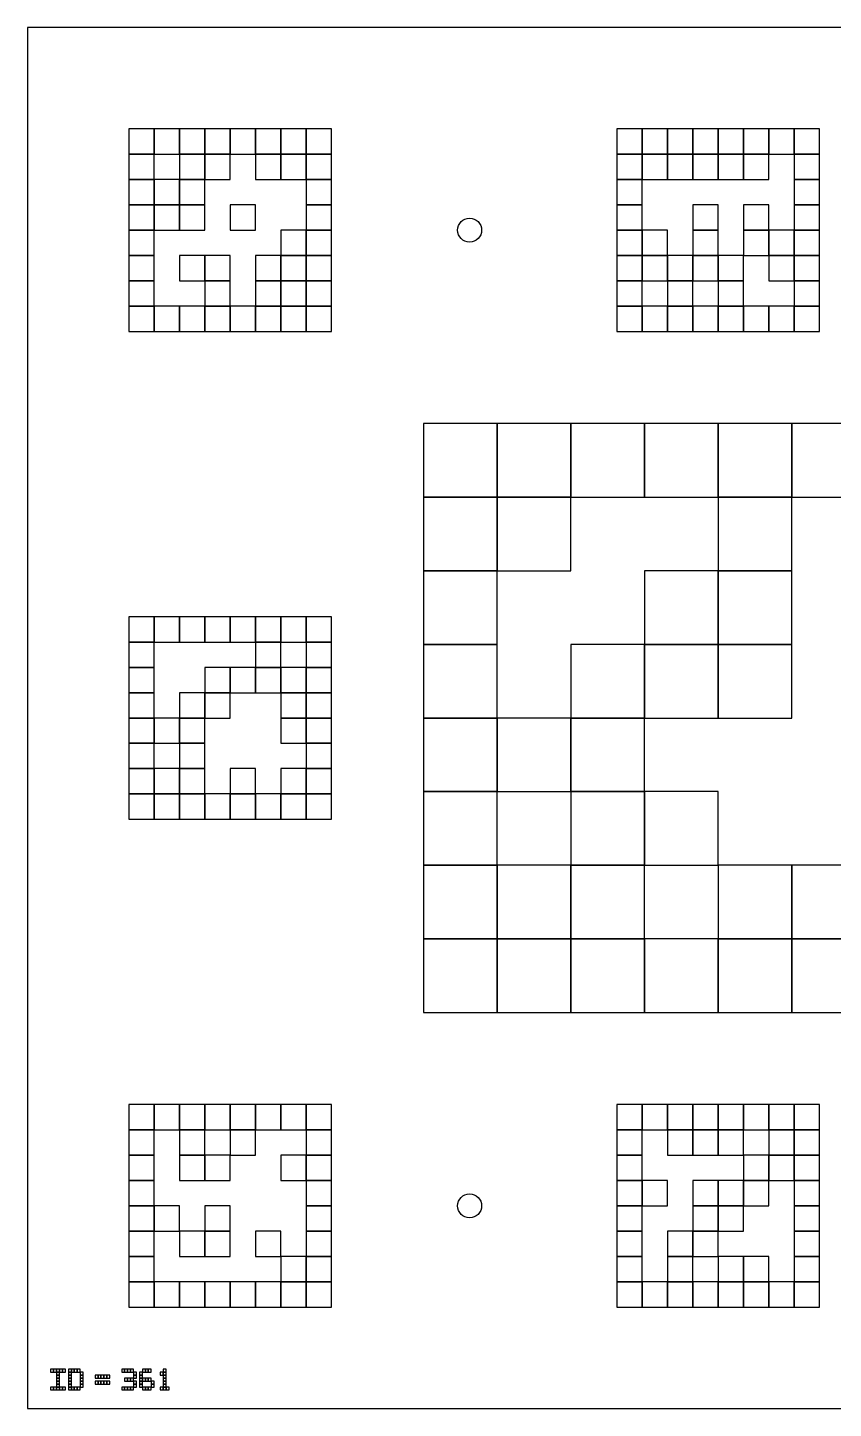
# Model space of a CAD drawing. Extents: x 0 to 1260, y 0 to 1580.
# Drawn here: x 320 to 495, y 640 to 940 of the extents above; entities that cross this region are included whole.
import ezdxf

# ---------------------------------------------------------------- set-up
doc = ezdxf.new("R2010")
doc.units = 0
for name, color, linetype in [('BLACK_POCKET', 7, 'CONTINUOUS'), ('BOARD_TEXT', 7, 'CONTINUOUS'), ('CUT', 7, 'CONTINUOUS'), ('MOUNT_HOLE', 6, 'CONTINUOUS')]:
    doc.layers.add(name, color=color, linetype=linetype)

msp = doc.modelspace()

# ---------------------------------------------------------------- linework, layer by layer
at = {"layer": 'BLACK_POCKET'}
for p, q in [((347.5, 918), (342, 918)), ((342, 918), (342, 912.5)), ((347.5, 912.5), (347.5, 918)), ((353, 918), (347.5, 918)), ((347.5, 918), (347.5, 912.5)), ((353, 912.5), (353, 918)), ((358.5, 918), (353, 918)), ((353, 918), (353, 912.5)), ((358.5, 912.5), (358.5, 918)), ((364, 918), (358.5, 918)), ((358.5, 918), (358.5, 912.5)), ((364, 912.5), (364, 918)), ((369.5, 918), (364, 918)), ((364, 918), (364, 912.5)), ((369.5, 912.5), (369.5, 918)), ((375, 918), (369.5, 918)), ((369.5, 918), (369.5, 912.5)), ((375, 912.5), (375, 918)), ((380.5, 918), (375, 918)), ((375, 918), (375, 912.5)), ((380.5, 912.5), (380.5, 918)), ((386, 918), (380.5, 918)), ((380.5, 918), (380.5, 912.5)), ((386, 912.5), (386, 918)), ((453.5, 918), (448, 918)), ((448, 918), (448, 912.5)), ((453.5, 912.5), (453.5, 918)), ((459, 918), (453.5, 918)), ((453.5, 918), (453.5, 912.5)), ((459, 912.5), (459, 918)), ((464.5, 918), (459, 918)), ((459, 918), (459, 912.5)), ((464.5, 912.5), (464.5, 918)), ((470, 918), (464.5, 918)), ((464.5, 918), (464.5, 912.5)), ((470, 912.5), (470, 918)), ((475.5, 918), (470, 918)), ((470, 918), (470, 912.5)), ((475.5, 912.5), (475.5, 918)), ((481, 918), (475.5, 918)), ((475.5, 918), (475.5, 912.5)), ((481, 912.5), (481, 918)), ((486.5, 918), (481, 918)), ((481, 918), (481, 912.5)), ((486.5, 912.5), (486.5, 918)), ((492, 918), (486.5, 918)), ((486.5, 918), (486.5, 912.5)), ((492, 912.5), (492, 918)), ((342, 912.5), (347.5, 912.5)), ((347.5, 912.5), (342, 912.5)), ((342, 912.5), (342, 907)), ((347.5, 912.5), (353, 912.5)), ((347.5, 907), (347.5, 912.5)), ((353, 912.5), (358.5, 912.5)), ((358.5, 912.5), (353, 912.5)), ((353, 912.5), (353, 907)), ((358.5, 912.5), (364, 912.5)), ((358.5, 907), (358.5, 912.5)), ((364, 912.5), (358.5, 912.5)), ((358.5, 912.5), (358.5, 907)), ((364, 912.5), (369.5, 912.5)), ((364, 907), (364, 912.5)), ((369.5, 912.5), (375, 912.5)), ((375, 912.5), (369.5, 912.5)), ((369.5, 912.5), (369.5, 907)), ((375, 912.5), (380.5, 912.5)), ((375, 907), (375, 912.5)), ((380.5, 912.5), (375, 912.5)), ((375, 912.5), (375, 907)), ((380.5, 912.5), (386, 912.5)), ((380.5, 907), (380.5, 912.5)), ((386, 912.5), (380.5, 912.5)), ((380.5, 912.5), (380.5, 907)), ((386, 907), (386, 912.5)), ((448, 912.5), (453.5, 912.5)), ((453.5, 912.5), (448, 912.5)), ((448, 912.5), (448, 907)), ((453.5, 912.5), (459, 912.5)), ((453.5, 907), (453.5, 912.5)), ((459, 912.5), (453.5, 912.5)), ((453.5, 912.5), (453.5, 907)), ((459, 912.5), (464.5, 912.5)), ((459, 907), (459, 912.5)), ((464.5, 912.5), (459, 912.5)), ((459, 912.5), (459, 907)), ((464.5, 912.5), (470, 912.5)), ((464.5, 907), (464.5, 912.5)), ((470, 912.5), (464.5, 912.5)), ((464.5, 912.5), (464.5, 907)), ((470, 912.5), (475.5, 912.5)), ((470, 907), (470, 912.5)), ((475.5, 912.5), (470, 912.5)), ((470, 912.5), (470, 907)), ((475.5, 912.5), (481, 912.5)), ((475.5, 907), (475.5, 912.5)), ((481, 912.5), (475.5, 912.5)), ((475.5, 912.5), (475.5, 907)), ((481, 912.5), (486.5, 912.5)), ((481, 907), (481, 912.5)), ((486.5, 912.5), (492, 912.5)), ((492, 912.5), (486.5, 912.5)), ((486.5, 912.5), (486.5, 907)), ((492, 907), (492, 912.5)), ((342, 907), (347.5, 907)), ((347.5, 907), (342, 907)), ((342, 907), (342, 901.5)), ((347.5, 901.5), (347.5, 907)), ((353, 907), (347.5, 907)), ((347.5, 907), (347.5, 901.5)), ((353, 907), (358.5, 907)), ((353, 901.5), (353, 907)), ((358.5, 907), (353, 907)), ((353, 907), (353, 901.5)), ((358.5, 907), (364, 907)), ((358.5, 901.5), (358.5, 907)), ((369.5, 907), (375, 907)), ((375, 907), (380.5, 907)), ((380.5, 907), (386, 907)), ((386, 907), (380.5, 907)), ((380.5, 907), (380.5, 901.5)), ((386, 901.5), (386, 907)), ((448, 907), (453.5, 907)), ((453.5, 907), (448, 907)), ((448, 907), (448, 901.5)), ((453.5, 907), (459, 907)), ((453.5, 901.5), (453.5, 907)), ((459, 907), (464.5, 907)), ((464.5, 907), (470, 907)), ((470, 907), (475.5, 907)), ((475.5, 907), (481, 907)), ((486.5, 907), (492, 907)), ((492, 907), (486.5, 907)), ((486.5, 907), (486.5, 901.5)), ((492, 901.5), (492, 907)), ((342, 901.5), (347.5, 901.5)), ((347.5, 901.5), (342, 901.5)), ((342, 901.5), (342, 896)), ((347.5, 901.5), (353, 901.5)), ((347.5, 896), (347.5, 901.5)), ((353, 901.5), (347.5, 901.5)), ((347.5, 901.5), (347.5, 896)), ((353, 901.5), (358.5, 901.5)), ((353, 896), (353, 901.5)), ((358.5, 901.5), (353, 901.5)), ((353, 901.5), (353, 896)), ((358.5, 896), (358.5, 901.5)), ((369.5, 901.5), (364, 901.5)), ((364, 901.5), (364, 896)), ((369.5, 896), (369.5, 901.5)), ((380.5, 901.5), (386, 901.5)), ((386, 901.5), (380.5, 901.5)), ((380.5, 901.5), (380.5, 896)), ((386, 896), (386, 901.5)), ((448, 901.5), (453.5, 901.5)), ((453.5, 901.5), (448, 901.5)), ((448, 901.5), (448, 896)), ((453.5, 896), (453.5, 901.5)), ((470, 901.5), (464.5, 901.5)), ((464.5, 901.5), (464.5, 896)), ((470, 896), (470, 901.5)), ((481, 901.5), (475.5, 901.5)), ((475.5, 901.5), (475.5, 896)), ((481, 896), (481, 901.5)), ((486.5, 901.5), (492, 901.5)), ((492, 901.5), (486.5, 901.5)), ((486.5, 901.5), (486.5, 896)), ((492, 896), (492, 901.5)), ((342, 896), (347.5, 896)), ((347.5, 896), (342, 896)), ((342, 896), (342, 890.5)), ((347.5, 896), (353, 896)), ((347.5, 890.5), (347.5, 896)), ((353, 896), (358.5, 896)), ((364, 896), (369.5, 896)), ((380.5, 896), (375, 896)), ((375, 896), (375, 890.5)), ((380.5, 896), (386, 896)), ((380.5, 890.5), (380.5, 896)), ((386, 896), (380.5, 896)), ((380.5, 896), (380.5, 890.5)), ((386, 890.5), (386, 896)), ((448, 896), (453.5, 896)), ((453.5, 896), (448, 896)), ((448, 896), (448, 890.5)), ((453.5, 890.5), (453.5, 896)), ((459, 896), (453.5, 896)), ((453.5, 896), (453.5, 890.5)), ((459, 890.5), (459, 896)), ((464.5, 896), (470, 896)), ((470, 896), (464.5, 896)), ((464.5, 896), (464.5, 890.5)), ((470, 890.5), (470, 896)), ((475.5, 896), (481, 896)), ((481, 896), (475.5, 896)), ((475.5, 896), (475.5, 890.5)), ((481, 890.5), (481, 896)), ((486.5, 896), (481, 896)), ((481, 896), (481, 890.5)), ((486.5, 896), (492, 896)), ((486.5, 890.5), (486.5, 896)), ((492, 896), (486.5, 896)), ((486.5, 896), (486.5, 890.5)), ((492, 890.5), (492, 896)), ((342, 890.5), (347.5, 890.5)), ((347.5, 890.5), (342, 890.5)), ((342, 890.5), (342, 885)), ((347.5, 885), (347.5, 890.5)), ((358.5, 890.5), (353, 890.5)), ((353, 890.5), (353, 885)), ((358.5, 885), (358.5, 890.5)), ((364, 890.5), (358.5, 890.5)), ((358.5, 890.5), (358.5, 885)), ((364, 885), (364, 890.5)), ((375, 890.5), (369.5, 890.5)), ((369.5, 890.5), (369.5, 885)), ((375, 890.5), (380.5, 890.5)), ((375, 885), (375, 890.5)), ((380.5, 890.5), (375, 890.5)), ((375, 890.5), (375, 885)), ((380.5, 890.5), (386, 890.5)), ((380.5, 885), (380.5, 890.5)), ((386, 890.5), (380.5, 890.5)), ((380.5, 890.5), (380.5, 885)), ((386, 885), (386, 890.5)), ((448, 890.5), (453.5, 890.5)), ((453.5, 890.5), (448, 890.5)), ((448, 890.5), (448, 885)), ((453.5, 890.5), (459, 890.5)), ((453.5, 885), (453.5, 890.5)), ((459, 890.5), (453.5, 890.5)), ((453.5, 890.5), (453.5, 885)), ((459, 885), (459, 890.5)), ((464.5, 890.5), (459, 890.5)), ((459, 890.5), (459, 885)), ((464.5, 890.5), (470, 890.5)), ((464.5, 885), (464.5, 890.5)), ((470, 890.5), (464.5, 890.5)), ((464.5, 890.5), (464.5, 885)), ((470, 885), (470, 890.5)), ((475.5, 890.5), (470, 890.5)), ((470, 890.5), (470, 885)), ((475.5, 890.5), (481, 890.5)), ((475.5, 885), (475.5, 890.5)), ((481, 890.5), (486.5, 890.5)), ((486.5, 890.5), (481, 890.5)), ((481, 890.5), (481, 885)), ((486.5, 890.5), (492, 890.5)), ((486.5, 885), (486.5, 890.5)), ((492, 890.5), (486.5, 890.5)), ((486.5, 890.5), (486.5, 885)), ((492, 885), (492, 890.5)), ((342, 885), (347.5, 885)), ((347.5, 885), (342, 885)), ((342, 885), (342, 879.5)), ((347.5, 879.5), (347.5, 885)), ((353, 885), (358.5, 885)), ((358.5, 885), (364, 885)), ((364, 885), (358.5, 885)), ((358.5, 885), (358.5, 879.5)), ((364, 879.5), (364, 885)), ((369.5, 885), (375, 885)), ((375, 885), (369.5, 885)), ((369.5, 885), (369.5, 879.5)), ((375, 885), (380.5, 885)), ((375, 879.5), (375, 885)), ((380.5, 885), (375, 885)), ((375, 885), (375, 879.5)), ((380.5, 885), (386, 885)), ((380.5, 879.5), (380.5, 885)), ((386, 885), (380.5, 885)), ((380.5, 885), (380.5, 879.5)), ((386, 879.5), (386, 885)), ((448, 885), (453.5, 885)), ((453.5, 885), (448, 885)), ((448, 885), (448, 879.5)), ((453.5, 885), (459, 885)), ((453.5, 879.5), (453.5, 885)), ((459, 885), (464.5, 885)), ((464.5, 885), (459, 885)), ((459, 885), (459, 879.5)), ((464.5, 885), (470, 885)), ((464.5, 879.5), (464.5, 885)), ((470, 885), (475.5, 885)), ((475.5, 885), (470, 885)), ((470, 885), (470, 879.5)), ((475.5, 879.5), (475.5, 885)), ((481, 885), (486.5, 885)), ((486.5, 885), (492, 885)), ((492, 885), (486.5, 885)), ((486.5, 885), (486.5, 879.5)), ((492, 879.5), (492, 885)), ((342, 879.5), (347.5, 879.5)), ((347.5, 879.5), (342, 879.5)), ((342, 879.5), (342, 874)), ((347.5, 874), (347.5, 879.5)), ((353, 879.5), (347.5, 879.5)), ((347.5, 879.5), (347.5, 874)), ((353, 874), (353, 879.5)), ((358.5, 879.5), (353, 879.5)), ((353, 879.5), (353, 874)), ((358.5, 879.5), (364, 879.5)), ((358.5, 874), (358.5, 879.5)), ((364, 879.5), (358.5, 879.5)), ((358.5, 879.5), (358.5, 874)), ((364, 874), (364, 879.5)), ((369.5, 879.5), (364, 879.5)), ((364, 879.5), (364, 874)), ((369.5, 879.5), (375, 879.5)), ((369.5, 874), (369.5, 879.5)), ((375, 879.5), (369.5, 879.5)), ((369.5, 879.5), (369.5, 874)), ((375, 879.5), (380.5, 879.5)), ((375, 874), (375, 879.5)), ((380.5, 879.5), (375, 879.5)), ((375, 879.5), (375, 874)), ((380.5, 879.5), (386, 879.5)), ((380.5, 874), (380.5, 879.5)), ((386, 879.5), (380.5, 879.5)), ((380.5, 879.5), (380.5, 874)), ((386, 874), (386, 879.5)), ((448, 879.5), (453.5, 879.5)), ((453.5, 879.5), (448, 879.5)), ((448, 879.5), (448, 874)), ((453.5, 874), (453.5, 879.5)), ((459, 879.5), (453.5, 879.5)), ((453.5, 879.5), (453.5, 874)), ((459, 879.5), (464.5, 879.5)), ((459, 874), (459, 879.5)), ((464.5, 879.5), (459, 879.5)), ((459, 879.5), (459, 874)), ((464.5, 874), (464.5, 879.5)), ((470, 879.5), (464.5, 879.5)), ((464.5, 879.5), (464.5, 874)), ((470, 879.5), (475.5, 879.5)), ((470, 874), (470, 879.5)), ((475.5, 879.5), (470, 879.5)), ((470, 879.5), (470, 874)), ((475.5, 874), (475.5, 879.5)), ((481, 879.5), (475.5, 879.5)), ((475.5, 879.5), (475.5, 874)), ((481, 874), (481, 879.5)), ((486.5, 879.5), (481, 879.5)), ((481, 879.5), (481, 874)), ((486.5, 879.5), (492, 879.5)), ((486.5, 874), (486.5, 879.5)), ((492, 879.5), (486.5, 879.5)), ((486.5, 879.5), (486.5, 874)), ((492, 874), (492, 879.5)), ((342, 874), (347.5, 874)), ((347.5, 874), (353, 874)), ((353, 874), (358.5, 874)), ((358.5, 874), (364, 874)), ((364, 874), (369.5, 874)), ((369.5, 874), (375, 874)), ((375, 874), (380.5, 874)), ((380.5, 874), (386, 874)), ((448, 874), (453.5, 874)), ((453.5, 874), (459, 874)), ((459, 874), (464.5, 874)), ((464.5, 874), (470, 874)), ((470, 874), (475.5, 874)), ((475.5, 874), (481, 874)), ((481, 874), (486.5, 874)), ((486.5, 874), (492, 874)), ((422, 854), (406, 854)), ((406, 854), (406, 838)), ((422, 838), (422, 854)), ((438, 854), (422, 854)), ((422, 854), (422, 838)), ((438, 838), (438, 854)), ((454, 854), (438, 854)), ((438, 854), (438, 838)), ((454, 838), (454, 854)), ((470, 854), (454, 854)), ((454, 854), (454, 838)), ((470, 838), (470, 854)), ((486, 854), (470, 854)), ((470, 854), (470, 838)), ((486, 838), (486, 854)), ((502, 854), (486, 854)), ((486, 854), (486, 838)), ((406, 838), (422, 838)), ((422, 838), (406, 838)), ((406, 838), (406, 822)), ((422, 838), (438, 838)), ((422, 822), (422, 838)), ((438, 838), (422, 838)), ((422, 838), (422, 822)), ((438, 838), (454, 838)), ((438, 822), (438, 838)), ((454, 838), (470, 838)), ((470, 838), (486, 838)), ((486, 838), (470, 838)), ((470, 838), (470, 822)), ((486, 838), (502, 838)), ((486, 822), (486, 838)), ((406, 822), (422, 822)), ((422, 822), (406, 822)), ((406, 822), (406, 806)), ((422, 822), (438, 822)), ((422, 806), (422, 822)), ((470, 822), (454, 822)), ((454, 822), (454, 806)), ((470, 822), (486, 822)), ((470, 806), (470, 822)), ((486, 822), (470, 822)), ((470, 822), (470, 806)), ((486, 806), (486, 822)), ((347.5, 812), (342, 812)), ((342, 812), (342, 806.5)), ((347.5, 806.5), (347.5, 812)), ((353, 812), (347.5, 812)), ((347.5, 812), (347.5, 806.5)), ((353, 806.5), (353, 812)), ((358.5, 812), (353, 812)), ((353, 812), (353, 806.5)), ((358.5, 806.5), (358.5, 812)), ((364, 812), (358.5, 812)), ((358.5, 812), (358.5, 806.5)), ((364, 806.5), (364, 812)), ((369.5, 812), (364, 812)), ((364, 812), (364, 806.5)), ((369.5, 806.5), (369.5, 812)), ((375, 812), (369.5, 812)), ((369.5, 812), (369.5, 806.5)), ((375, 806.5), (375, 812)), ((380.5, 812), (375, 812)), ((375, 812), (375, 806.5)), ((380.5, 806.5), (380.5, 812)), ((386, 812), (380.5, 812)), ((380.5, 812), (380.5, 806.5)), ((386, 806.5), (386, 812)), ((342, 806.5), (347.5, 806.5)), ((347.5, 806.5), (342, 806.5)), ((342, 806.5), (342, 801)), ((347.5, 806.5), (353, 806.5)), ((347.5, 801), (347.5, 806.5)), ((353, 806.5), (358.5, 806.5)), ((358.5, 806.5), (364, 806.5)), ((364, 806.5), (369.5, 806.5)), ((369.5, 806.5), (375, 806.5)), ((375, 806.5), (369.5, 806.5)), ((369.5, 806.5), (369.5, 801)), ((375, 806.5), (380.5, 806.5)), ((375, 801), (375, 806.5)), ((380.5, 806.5), (386, 806.5)), ((386, 806.5), (380.5, 806.5)), ((380.5, 806.5), (380.5, 801)), ((386, 801), (386, 806.5)), ((406, 806), (422, 806)), ((422, 806), (406, 806)), ((406, 806), (406, 790)), ((422, 790), (422, 806)), ((454, 806), (438, 806)), ((438, 806), (438, 790)), ((454, 806), (470, 806)), ((454, 790), (454, 806)), ((470, 806), (454, 806)), ((454, 806), (454, 790)), ((470, 806), (486, 806)), ((470, 790), (470, 806)), ((486, 806), (470, 806)), ((470, 806), (470, 790)), ((486, 790), (486, 806)), ((342, 801), (347.5, 801)), ((347.5, 801), (342, 801)), ((342, 801), (342, 795.5)), ((347.5, 795.5), (347.5, 801)), ((364, 801), (358.5, 801)), ((358.5, 801), (358.5, 795.5)), ((364, 795.5), (364, 801)), ((369.5, 801), (364, 801)), ((364, 801), (364, 795.5)), ((369.5, 801), (375, 801)), ((369.5, 795.5), (369.5, 801)), ((375, 801), (369.5, 801)), ((369.5, 801), (369.5, 795.5)), ((375, 795.5), (375, 801)), ((380.5, 801), (375, 801)), ((375, 801), (375, 795.5)), ((380.5, 801), (386, 801)), ((380.5, 795.5), (380.5, 801)), ((386, 801), (380.5, 801)), ((380.5, 801), (380.5, 795.5)), ((386, 795.5), (386, 801)), ((342, 795.5), (347.5, 795.5)), ((347.5, 795.5), (342, 795.5)), ((342, 795.5), (342, 790)), ((347.5, 790), (347.5, 795.5)), ((358.5, 795.5), (353, 795.5)), ((353, 795.5), (353, 790)), ((358.5, 795.5), (364, 795.5)), ((358.5, 790), (358.5, 795.5)), ((364, 795.5), (358.5, 795.5)), ((358.5, 795.5), (358.5, 790)), ((364, 795.5), (369.5, 795.5)), ((364, 790), (364, 795.5)), ((369.5, 795.5), (375, 795.5)), ((375, 795.5), (380.5, 795.5)), ((380.5, 795.5), (375, 795.5)), ((375, 795.5), (375, 790)), ((380.5, 795.5), (386, 795.5)), ((380.5, 790), (380.5, 795.5)), ((386, 795.5), (380.5, 795.5)), ((380.5, 795.5), (380.5, 790)), ((386, 790), (386, 795.5)), ((342, 790), (347.5, 790)), ((347.5, 790), (342, 790)), ((342, 790), (342, 784.5)), ((347.5, 784.5), (347.5, 790)), ((353, 790), (347.5, 790)), ((347.5, 790), (347.5, 784.5)), ((353, 790), (358.5, 790)), ((353, 784.5), (353, 790)), ((358.5, 790), (353, 790)), ((353, 790), (353, 784.5)), ((358.5, 790), (364, 790)), ((358.5, 784.5), (358.5, 790)), ((375, 790), (380.5, 790)), ((380.5, 790), (375, 790)), ((375, 790), (375, 784.5)), ((380.5, 790), (386, 790)), ((380.5, 784.5), (380.5, 790)), ((386, 790), (380.5, 790)), ((380.5, 790), (380.5, 784.5)), ((386, 784.5), (386, 790)), ((406, 790), (422, 790)), ((422, 790), (406, 790)), ((406, 790), (406, 774)), ((422, 774), (422, 790)), ((438, 790), (422, 790)), ((422, 790), (422, 774)), ((438, 790), (454, 790)), ((438, 774), (438, 790)), ((454, 790), (438, 790)), ((438, 790), (438, 774)), ((454, 790), (470, 790)), ((454, 774), (454, 790)), ((470, 790), (486, 790)), ((342, 784.5), (347.5, 784.5)), ((347.5, 784.5), (342, 784.5)), ((342, 784.5), (342, 779)), ((347.5, 784.5), (353, 784.5)), ((347.5, 779), (347.5, 784.5)), ((353, 784.5), (358.5, 784.5)), ((358.5, 784.5), (353, 784.5)), ((353, 784.5), (353, 779)), ((358.5, 779), (358.5, 784.5)), ((375, 784.5), (380.5, 784.5)), ((380.5, 784.5), (386, 784.5)), ((386, 784.5), (380.5, 784.5)), ((380.5, 784.5), (380.5, 779)), ((386, 779), (386, 784.5)), ((342, 779), (347.5, 779)), ((347.5, 779), (342, 779)), ((342, 779), (342, 773.5)), ((347.5, 773.5), (347.5, 779)), ((353, 779), (347.5, 779)), ((347.5, 779), (347.5, 773.5)), ((353, 779), (358.5, 779)), ((353, 773.5), (353, 779)), ((358.5, 779), (353, 779)), ((353, 779), (353, 773.5)), ((358.5, 773.5), (358.5, 779)), ((369.5, 779), (364, 779)), ((364, 779), (364, 773.5)), ((369.5, 773.5), (369.5, 779)), ((380.5, 779), (375, 779)), ((375, 779), (375, 773.5)), ((380.5, 779), (386, 779)), ((380.5, 773.5), (380.5, 779)), ((386, 779), (380.5, 779)), ((380.5, 779), (380.5, 773.5)), ((386, 773.5), (386, 779)), ((406, 774), (422, 774)), ((422, 774), (406, 774)), ((406, 774), (406, 758)), ((422, 774), (438, 774)), ((422, 758), (422, 774)), ((438, 774), (454, 774)), ((454, 774), (438, 774)), ((438, 774), (438, 758)), ((454, 758), (454, 774)), ((470, 774), (454, 774)), ((454, 774), (454, 758)), ((470, 758), (470, 774)), ((342, 773.5), (347.5, 773.5)), ((347.5, 773.5), (342, 773.5)), ((342, 773.5), (342, 768)), ((347.5, 773.5), (353, 773.5)), ((347.5, 768), (347.5, 773.5)), ((353, 773.5), (347.5, 773.5)), ((347.5, 773.5), (347.5, 768)), ((353, 773.5), (358.5, 773.5)), ((353, 768), (353, 773.5)), ((358.5, 773.5), (353, 773.5)), ((353, 773.5), (353, 768)), ((358.5, 768), (358.5, 773.5)), ((364, 773.5), (358.5, 773.5)), ((358.5, 773.5), (358.5, 768)), ((364, 773.5), (369.5, 773.5)), ((364, 768), (364, 773.5)), ((369.5, 773.5), (364, 773.5)), ((364, 773.5), (364, 768)), ((369.5, 768), (369.5, 773.5)), ((375, 773.5), (369.5, 773.5)), ((369.5, 773.5), (369.5, 768)), ((375, 773.5), (380.5, 773.5)), ((375, 768), (375, 773.5)), ((380.5, 773.5), (375, 773.5)), ((375, 773.5), (375, 768)), ((380.5, 773.5), (386, 773.5)), ((380.5, 768), (380.5, 773.5)), ((386, 773.5), (380.5, 773.5)), ((380.5, 773.5), (380.5, 768)), ((386, 768), (386, 773.5)), ((342, 768), (347.5, 768)), ((347.5, 768), (353, 768)), ((353, 768), (358.5, 768)), ((358.5, 768), (364, 768)), ((364, 768), (369.5, 768)), ((369.5, 768), (375, 768)), ((375, 768), (380.5, 768)), ((380.5, 768), (386, 768)), ((406, 758), (422, 758)), ((422, 758), (406, 758)), ((406, 758), (406, 742)), ((422, 742), (422, 758)), ((438, 758), (422, 758)), ((422, 758), (422, 742)), ((438, 758), (454, 758)), ((438, 742), (438, 758)), ((454, 758), (438, 758)), ((438, 758), (438, 742)), ((454, 758), (470, 758)), ((454, 742), (454, 758)), ((486, 758), (470, 758)), ((470, 758), (470, 742)), ((486, 742), (486, 758)), ((502, 758), (486, 758)), ((486, 758), (486, 742)), ((406, 742), (422, 742)), ((422, 742), (406, 742)), ((406, 742), (406, 726)), ((422, 742), (438, 742)), ((422, 726), (422, 742)), ((438, 742), (422, 742)), ((422, 742), (422, 726)), ((438, 742), (454, 742)), ((438, 726), (438, 742)), ((454, 742), (438, 742)), ((438, 742), (438, 726)), ((454, 726), (454, 742)), ((470, 742), (454, 742)), ((454, 742), (454, 726)), ((470, 742), (486, 742)), ((470, 726), (470, 742)), ((486, 742), (470, 742)), ((470, 742), (470, 726)), ((486, 742), (502, 742)), ((486, 726), (486, 742)), ((502, 742), (486, 742)), ((486, 742), (486, 726)), ((406, 726), (422, 726)), ((422, 726), (438, 726)), ((438, 726), (454, 726)), ((454, 726), (470, 726)), ((470, 726), (486, 726)), ((486, 726), (502, 726)), ((347.5, 706), (342, 706)), ((342, 706), (342, 700.5)), ((347.5, 700.5), (347.5, 706)), ((353, 706), (347.5, 706)), ((347.5, 706), (347.5, 700.5)), ((353, 700.5), (353, 706)), ((358.5, 706), (353, 706)), ((353, 706), (353, 700.5)), ((358.5, 700.5), (358.5, 706)), ((364, 706), (358.5, 706)), ((358.5, 706), (358.5, 700.5)), ((364, 700.5), (364, 706)), ((369.5, 706), (364, 706)), ((364, 706), (364, 700.5)), ((369.5, 700.5), (369.5, 706)), ((375, 706), (369.5, 706)), ((369.5, 706), (369.5, 700.5)), ((375, 700.5), (375, 706)), ((380.5, 706), (375, 706)), ((375, 706), (375, 700.5)), ((380.5, 700.5), (380.5, 706)), ((386, 706), (380.5, 706)), ((380.5, 706), (380.5, 700.5)), ((386, 700.5), (386, 706)), ((453.5, 706), (448, 706)), ((448, 706), (448, 700.5)), ((453.5, 700.5), (453.5, 706)), ((459, 706), (453.5, 706)), ((453.5, 706), (453.5, 700.5)), ((459, 700.5), (459, 706)), ((464.5, 706), (459, 706)), ((459, 706), (459, 700.5)), ((464.5, 700.5), (464.5, 706)), ((470, 706), (464.5, 706)), ((464.5, 706), (464.5, 700.5)), ((470, 700.5), (470, 706)), ((475.5, 706), (470, 706)), ((470, 706), (470, 700.5)), ((475.5, 700.5), (475.5, 706)), ((481, 706), (475.5, 706)), ((475.5, 706), (475.5, 700.5)), ((481, 700.5), (481, 706)), ((486.5, 706), (481, 706)), ((481, 706), (481, 700.5)), ((486.5, 700.5), (486.5, 706)), ((492, 706), (486.5, 706)), ((486.5, 706), (486.5, 700.5)), ((492, 700.5), (492, 706)), ((342, 700.5), (347.5, 700.5)), ((347.5, 700.5), (342, 700.5)), ((342, 700.5), (342, 695)), ((347.5, 700.5), (353, 700.5)), ((347.5, 695), (347.5, 700.5)), ((353, 700.5), (358.5, 700.5)), ((358.5, 700.5), (353, 700.5)), ((353, 700.5), (353, 695)), ((358.5, 700.5), (364, 700.5)), ((358.5, 695), (358.5, 700.5)), ((364, 700.5), (369.5, 700.5)), ((369.5, 700.5), (364, 700.5)), ((364, 700.5), (364, 695)), ((369.5, 700.5), (375, 700.5)), ((369.5, 695), (369.5, 700.5)), ((375, 700.5), (380.5, 700.5)), ((380.5, 700.5), (386, 700.5)), ((386, 700.5), (380.5, 700.5)), ((380.5, 700.5), (380.5, 695)), ((386, 695), (386, 700.5)), ((448, 700.5), (453.5, 700.5)), ((453.5, 700.5), (448, 700.5)), ((448, 700.5), (448, 695)), ((453.5, 700.5), (459, 700.5)), ((453.5, 695), (453.5, 700.5)), ((459, 700.5), (464.5, 700.5)), ((464.5, 700.5), (459, 700.5)), ((459, 700.5), (459, 695)), ((464.5, 700.5), (470, 700.5)), ((464.5, 695), (464.5, 700.5)), ((470, 700.5), (464.5, 700.5)), ((464.5, 700.5), (464.5, 695)), ((470, 700.5), (475.5, 700.5)), ((470, 695), (470, 700.5)), ((475.5, 700.5), (470, 700.5)), ((470, 700.5), (470, 695)), ((475.5, 700.5), (481, 700.5)), ((475.5, 695), (475.5, 700.5)), ((481, 700.5), (486.5, 700.5)), ((486.5, 700.5), (481, 700.5)), ((481, 700.5), (481, 695)), ((486.5, 700.5), (492, 700.5)), ((486.5, 695), (486.5, 700.5)), ((492, 700.5), (486.5, 700.5)), ((486.5, 700.5), (486.5, 695)), ((492, 695), (492, 700.5)), ((342, 695), (347.5, 695)), ((347.5, 695), (342, 695)), ((342, 695), (342, 689.5)), ((347.5, 689.5), (347.5, 695)), ((353, 695), (358.5, 695)), ((358.5, 695), (353, 695)), ((353, 695), (353, 689.5)), ((358.5, 689.5), (358.5, 695)), ((364, 695), (358.5, 695)), ((358.5, 695), (358.5, 689.5)), ((364, 695), (369.5, 695)), ((364, 689.5), (364, 695)), ((380.5, 695), (375, 695)), ((375, 695), (375, 689.5)), ((380.5, 695), (386, 695)), ((380.5, 689.5), (380.5, 695)), ((386, 695), (380.5, 695)), ((380.5, 695), (380.5, 689.5)), ((386, 689.5), (386, 695)), ((448, 695), (453.5, 695)), ((453.5, 695), (448, 695)), ((448, 695), (448, 689.5)), ((453.5, 689.5), (453.5, 695)), ((459, 695), (464.5, 695)), ((464.5, 695), (470, 695)), ((470, 695), (475.5, 695)), ((481, 695), (475.5, 695)), ((475.5, 695), (475.5, 689.5)), ((481, 695), (486.5, 695)), ((481, 689.5), (481, 695)), ((486.5, 695), (481, 695)), ((481, 695), (481, 689.5)), ((486.5, 695), (492, 695)), ((486.5, 689.5), (486.5, 695)), ((492, 695), (486.5, 695)), ((486.5, 695), (486.5, 689.5)), ((492, 689.5), (492, 695)), ((342, 689.5), (347.5, 689.5)), ((347.5, 689.5), (342, 689.5)), ((342, 689.5), (342, 684)), ((347.5, 684), (347.5, 689.5)), ((353, 689.5), (358.5, 689.5)), ((358.5, 689.5), (364, 689.5)), ((375, 689.5), (380.5, 689.5)), ((380.5, 689.5), (386, 689.5)), ((386, 689.5), (380.5, 689.5)), ((380.5, 689.5), (380.5, 684)), ((386, 684), (386, 689.5)), ((448, 689.5), (453.5, 689.5)), ((453.5, 689.5), (448, 689.5)), ((448, 689.5), (448, 684)), ((453.5, 684), (453.5, 689.5)), ((459, 689.5), (453.5, 689.5)), ((453.5, 689.5), (453.5, 684)), ((459, 684), (459, 689.5)), ((470, 689.5), (464.5, 689.5)), ((464.5, 689.5), (464.5, 684)), ((470, 684), (470, 689.5)), ((475.5, 689.5), (470, 689.5)), ((470, 689.5), (470, 684)), ((475.5, 689.5), (481, 689.5)), ((475.5, 684), (475.5, 689.5)), ((481, 689.5), (475.5, 689.5)), ((475.5, 689.5), (475.5, 684)), ((481, 689.5), (486.5, 689.5)), ((481, 684), (481, 689.5)), ((486.5, 689.5), (492, 689.5)), ((492, 689.5), (486.5, 689.5)), ((486.5, 689.5), (486.5, 684)), ((492, 684), (492, 689.5)), ((342, 684), (347.5, 684)), ((347.5, 684), (342, 684)), ((342, 684), (342, 678.5)), ((347.5, 678.5), (347.5, 684)), ((353, 684), (347.5, 684)), ((347.5, 684), (347.5, 678.5)), ((353, 678.5), (353, 684)), ((364, 684), (358.5, 684)), ((358.5, 684), (358.5, 678.5)), ((364, 678.5), (364, 684)), ((380.5, 684), (386, 684)), ((386, 684), (380.5, 684)), ((380.5, 684), (380.5, 678.5)), ((386, 678.5), (386, 684)), ((448, 684), (453.5, 684)), ((453.5, 684), (448, 684)), ((448, 684), (448, 678.5)), ((453.5, 684), (459, 684)), ((453.5, 678.5), (453.5, 684)), ((464.5, 684), (470, 684)), ((470, 684), (464.5, 684)), ((464.5, 684), (464.5, 678.5)), ((470, 684), (475.5, 684)), ((470, 678.5), (470, 684)), ((475.5, 684), (470, 684)), ((470, 684), (470, 678.5)), ((475.5, 684), (481, 684)), ((475.5, 678.5), (475.5, 684)), ((486.5, 684), (492, 684)), ((492, 684), (486.5, 684)), ((486.5, 684), (486.5, 678.5)), ((492, 678.5), (492, 684)), ((342, 678.5), (347.5, 678.5)), ((347.5, 678.5), (342, 678.5)), ((342, 678.5), (342, 673)), ((347.5, 678.5), (353, 678.5)), ((347.5, 673), (347.5, 678.5)), ((358.5, 678.5), (353, 678.5)), ((353, 678.5), (353, 673)), ((358.5, 678.5), (364, 678.5)), ((358.5, 673), (358.5, 678.5)), ((364, 678.5), (358.5, 678.5)), ((358.5, 678.5), (358.5, 673)), ((364, 673), (364, 678.5)), ((375, 678.5), (369.5, 678.5)), ((369.5, 678.5), (369.5, 673)), ((375, 673), (375, 678.5)), ((380.5, 678.5), (386, 678.5)), ((386, 678.5), (380.5, 678.5)), ((380.5, 678.5), (380.5, 673)), ((386, 673), (386, 678.5)), ((448, 678.5), (453.5, 678.5)), ((453.5, 678.5), (448, 678.5)), ((448, 678.5), (448, 673)), ((453.5, 673), (453.5, 678.5)), ((464.5, 678.5), (459, 678.5)), ((459, 678.5), (459, 673)), ((464.5, 678.5), (470, 678.5)), ((464.5, 673), (464.5, 678.5)), ((470, 678.5), (464.5, 678.5)), ((464.5, 678.5), (464.5, 673)), ((470, 678.5), (475.5, 678.5)), ((470, 673), (470, 678.5)), ((486.5, 678.5), (492, 678.5)), ((492, 678.5), (486.5, 678.5)), ((486.5, 678.5), (486.5, 673)), ((492, 673), (492, 678.5)), ((342, 673), (347.5, 673)), ((347.5, 673), (342, 673)), ((342, 673), (342, 667.5)), ((347.5, 667.5), (347.5, 673)), ((353, 673), (358.5, 673)), ((358.5, 673), (364, 673)), ((369.5, 673), (375, 673)), ((380.5, 673), (375, 673)), ((375, 673), (375, 667.5)), ((380.5, 673), (386, 673)), ((380.5, 667.5), (380.5, 673)), ((386, 673), (380.5, 673)), ((380.5, 673), (380.5, 667.5)), ((386, 667.5), (386, 673)), ((448, 673), (453.5, 673)), ((453.5, 673), (448, 673)), ((448, 673), (448, 667.5)), ((453.5, 667.5), (453.5, 673)), ((459, 673), (464.5, 673)), ((464.5, 673), (459, 673)), ((459, 673), (459, 667.5)), ((464.5, 673), (470, 673)), ((464.5, 667.5), (464.5, 673)), ((475.5, 673), (470, 673)), ((470, 673), (470, 667.5)), ((475.5, 667.5), (475.5, 673)), ((481, 673), (475.5, 673)), ((475.5, 673), (475.5, 667.5)), ((481, 667.5), (481, 673)), ((486.5, 673), (492, 673)), ((492, 673), (486.5, 673)), ((486.5, 673), (486.5, 667.5)), ((492, 667.5), (492, 673)), ((342, 667.5), (347.5, 667.5)), ((347.5, 667.5), (342, 667.5)), ((342, 667.5), (342, 662)), ((347.5, 662), (347.5, 667.5)), ((353, 667.5), (347.5, 667.5)), ((347.5, 667.5), (347.5, 662)), ((353, 662), (353, 667.5)), ((358.5, 667.5), (353, 667.5)), ((353, 667.5), (353, 662)), ((358.5, 662), (358.5, 667.5)), ((364, 667.5), (358.5, 667.5)), ((358.5, 667.5), (358.5, 662)), ((364, 662), (364, 667.5)), ((369.5, 667.5), (364, 667.5)), ((364, 667.5), (364, 662)), ((369.5, 662), (369.5, 667.5)), ((375, 667.5), (369.5, 667.5)), ((369.5, 667.5), (369.5, 662)), ((375, 667.5), (380.5, 667.5)), ((375, 662), (375, 667.5)), ((380.5, 667.5), (375, 667.5)), ((375, 667.5), (375, 662)), ((380.5, 667.5), (386, 667.5)), ((380.5, 662), (380.5, 667.5)), ((386, 667.5), (380.5, 667.5)), ((380.5, 667.5), (380.5, 662)), ((386, 662), (386, 667.5)), ((448, 667.5), (453.5, 667.5)), ((453.5, 667.5), (448, 667.5)), ((448, 667.5), (448, 662)), ((453.5, 662), (453.5, 667.5)), ((459, 667.5), (453.5, 667.5)), ((453.5, 667.5), (453.5, 662)), ((459, 667.5), (464.5, 667.5)), ((459, 662), (459, 667.5)), ((464.5, 667.5), (459, 667.5)), ((459, 667.5), (459, 662)), ((464.5, 662), (464.5, 667.5)), ((470, 667.5), (464.5, 667.5)), ((464.5, 667.5), (464.5, 662)), ((470, 667.5), (475.5, 667.5)), ((470, 662), (470, 667.5)), ((475.5, 667.5), (470, 667.5)), ((470, 667.5), (470, 662)), ((475.5, 667.5), (481, 667.5)), ((475.5, 662), (475.5, 667.5)), ((481, 667.5), (475.5, 667.5)), ((475.5, 667.5), (475.5, 662)), ((481, 662), (481, 667.5)), ((486.5, 667.5), (481, 667.5)), ((481, 667.5), (481, 662)), ((486.5, 667.5), (492, 667.5)), ((486.5, 662), (486.5, 667.5)), ((492, 667.5), (486.5, 667.5)), ((486.5, 667.5), (486.5, 662)), ((492, 662), (492, 667.5)), ((342, 662), (347.5, 662)), ((347.5, 662), (353, 662)), ((353, 662), (358.5, 662)), ((358.5, 662), (364, 662)), ((364, 662), (369.5, 662)), ((369.5, 662), (375, 662)), ((375, 662), (380.5, 662)), ((380.5, 662), (386, 662)), ((448, 662), (453.5, 662)), ((453.5, 662), (459, 662)), ((459, 662), (464.5, 662)), ((464.5, 662), (470, 662)), ((470, 662), (475.5, 662)), ((475.5, 662), (481, 662)), ((481, 662), (486.5, 662)), ((486.5, 662), (492, 662))]:
    msp.add_line(p, q, dxfattribs=at)
at = {"layer": 'BOARD_TEXT'}
for p, q in [((325.642857, 648.5), (325, 648.5)), ((325, 648.5), (325, 647.857143)), ((325.642857, 647.857143), (325.642857, 648.5)), ((326.285714, 648.5), (325.642857, 648.5)), ((325.642857, 648.5), (325.642857, 647.857143)), ((326.285714, 647.857143), (326.285714, 648.5)), ((326.928571, 648.5), (326.285714, 648.5)), ((326.285714, 648.5), (326.285714, 647.857143)), ((326.928571, 647.857143), (326.928571, 648.5)), ((327.571429, 648.5), (326.928571, 648.5)), ((326.928571, 648.5), (326.928571, 647.857143)), ((327.571429, 647.857143), (327.571429, 648.5)), ((328.214286, 648.5), (327.571429, 648.5)), ((327.571429, 648.5), (327.571429, 647.857143)), ((328.214286, 647.857143), (328.214286, 648.5)), ((329.5, 648.5), (328.857143, 648.5)), ((328.857143, 648.5), (328.857143, 647.857143)), ((329.5, 647.857143), (329.5, 648.5)), ((330.142857, 648.5), (329.5, 648.5)), ((329.5, 648.5), (329.5, 647.857143)), ((330.142857, 647.857143), (330.142857, 648.5)), ((330.785714, 648.5), (330.142857, 648.5)), ((330.142857, 648.5), (330.142857, 647.857143)), ((330.785714, 647.857143), (330.785714, 648.5)), ((331.428571, 648.5), (330.785714, 648.5)), ((330.785714, 648.5), (330.785714, 647.857143)), ((331.428571, 647.857143), (331.428571, 648.5)), ((341.071429, 648.5), (340.428571, 648.5)), ((340.428571, 648.5), (340.428571, 647.857143)), ((341.071429, 647.857143), (341.071429, 648.5)), ((341.714286, 648.5), (341.071429, 648.5)), ((341.071429, 648.5), (341.071429, 647.857143)), ((341.714286, 647.857143), (341.714286, 648.5)), ((342.357143, 648.5), (341.714286, 648.5)), ((341.714286, 648.5), (341.714286, 647.857143)), ((342.357143, 647.857143), (342.357143, 648.5)), ((343, 648.5), (342.357143, 648.5)), ((342.357143, 648.5), (342.357143, 647.857143)), ((343, 647.857143), (343, 648.5)), ((345.571429, 648.5), (344.928571, 648.5)), ((344.928571, 648.5), (344.928571, 647.857143)), ((345.571429, 647.857143), (345.571429, 648.5)), ((346.214286, 648.5), (345.571429, 648.5)), ((345.571429, 648.5), (345.571429, 647.857143)), ((346.214286, 647.857143), (346.214286, 648.5)), ((346.857143, 648.5), (346.214286, 648.5)), ((346.214286, 648.5), (346.214286, 647.857143)), ((346.857143, 647.857143), (346.857143, 648.5)), ((350.071429, 648.5), (349.428571, 648.5)), ((349.428571, 648.5), (349.428571, 647.857143)), ((350.071429, 647.857143), (350.071429, 648.5)), ((325, 647.857143), (325.642857, 647.857143)), ((325.642857, 647.857143), (326.285714, 647.857143)), ((326.285714, 647.857143), (326.928571, 647.857143)), ((326.928571, 647.857143), (326.285714, 647.857143)), ((326.285714, 647.857143), (326.285714, 647.214286)), ((326.285714, 647.214286), (326.928571, 647.214286)), ((326.928571, 647.214286), (326.285714, 647.214286)), ((326.285714, 647.214286), (326.285714, 646.571429)), ((326.285714, 646.571429), (326.928571, 646.571429)), ((326.928571, 646.571429), (326.285714, 646.571429)), ((326.285714, 646.571429), (326.285714, 645.928571)), ((326.285714, 645.928571), (326.928571, 645.928571)), ((326.928571, 645.928571), (326.285714, 645.928571)), ((326.285714, 645.928571), (326.285714, 645.285714)), ((326.285714, 645.285714), (326.928571, 645.285714)), ((326.928571, 645.285714), (326.285714, 645.285714)), ((326.285714, 645.285714), (326.285714, 644.642857)), ((326.928571, 647.857143), (327.571429, 647.857143)), ((326.928571, 647.214286), (326.928571, 647.857143)), ((326.928571, 646.571429), (326.928571, 647.214286)), ((326.928571, 645.928571), (326.928571, 646.571429)), ((326.928571, 645.285714), (326.928571, 645.928571)), ((326.928571, 644.642857), (326.928571, 645.285714)), ((327.571429, 647.857143), (328.214286, 647.857143)), ((328.857143, 647.857143), (329.5, 647.857143)), ((329.5, 647.857143), (328.857143, 647.857143)), ((328.857143, 647.857143), (328.857143, 647.214286)), ((328.857143, 647.214286), (329.5, 647.214286)), ((329.5, 647.214286), (328.857143, 647.214286)), ((328.857143, 647.214286), (328.857143, 646.571429)), ((328.857143, 646.571429), (329.5, 646.571429)), ((329.5, 646.571429), (328.857143, 646.571429)), ((328.857143, 646.571429), (328.857143, 645.928571)), ((328.857143, 645.928571), (329.5, 645.928571)), ((329.5, 645.928571), (328.857143, 645.928571)), ((328.857143, 645.928571), (328.857143, 645.285714)), ((328.857143, 645.285714), (329.5, 645.285714)), ((329.5, 645.285714), (328.857143, 645.285714)), ((328.857143, 645.285714), (328.857143, 644.642857)), ((329.5, 647.857143), (330.142857, 647.857143)), ((329.5, 647.214286), (329.5, 647.857143)), ((329.5, 646.571429), (329.5, 647.214286)), ((329.5, 645.928571), (329.5, 646.571429)), ((329.5, 645.285714), (329.5, 645.928571)), ((329.5, 644.642857), (329.5, 645.285714)), ((330.142857, 647.857143), (330.785714, 647.857143)), ((330.785714, 647.857143), (331.428571, 647.857143)), ((332.071429, 647.857143), (331.428571, 647.857143)), ((331.428571, 647.857143), (331.428571, 647.214286)), ((331.428571, 647.214286), (332.071429, 647.214286)), ((332.071429, 647.214286), (331.428571, 647.214286)), ((331.428571, 647.214286), (331.428571, 646.571429)), ((331.428571, 646.571429), (332.071429, 646.571429)), ((332.071429, 646.571429), (331.428571, 646.571429)), ((331.428571, 646.571429), (331.428571, 645.928571)), ((331.428571, 645.928571), (332.071429, 645.928571)), ((332.071429, 645.928571), (331.428571, 645.928571)), ((331.428571, 645.928571), (331.428571, 645.285714)), ((331.428571, 645.285714), (332.071429, 645.285714)), ((332.071429, 645.285714), (331.428571, 645.285714)), ((331.428571, 645.285714), (331.428571, 644.642857)), ((332.071429, 647.214286), (332.071429, 647.857143)), ((332.071429, 646.571429), (332.071429, 647.214286)), ((332.071429, 645.928571), (332.071429, 646.571429)), ((332.071429, 645.285714), (332.071429, 645.928571)), ((332.071429, 644.642857), (332.071429, 645.285714)), ((335.285714, 647.214286), (334.642857, 647.214286)), ((334.642857, 647.214286), (334.642857, 646.571429)), ((334.642857, 646.571429), (335.285714, 646.571429)), ((335.285714, 645.928571), (334.642857, 645.928571)), ((334.642857, 645.928571), (334.642857, 645.285714)), ((334.642857, 645.285714), (335.285714, 645.285714)), ((335.285714, 646.571429), (335.285714, 647.214286)), ((335.928571, 647.214286), (335.285714, 647.214286)), ((335.285714, 647.214286), (335.285714, 646.571429)), ((335.285714, 646.571429), (335.928571, 646.571429)), ((335.285714, 645.285714), (335.285714, 645.928571)), ((335.928571, 645.928571), (335.285714, 645.928571)), ((335.285714, 645.928571), (335.285714, 645.285714)), ((335.285714, 645.285714), (335.928571, 645.285714)), ((335.928571, 646.571429), (335.928571, 647.214286)), ((336.571429, 647.214286), (335.928571, 647.214286)), ((335.928571, 647.214286), (335.928571, 646.571429)), ((335.928571, 646.571429), (336.571429, 646.571429)), ((335.928571, 645.285714), (335.928571, 645.928571)), ((336.571429, 645.928571), (335.928571, 645.928571)), ((335.928571, 645.928571), (335.928571, 645.285714)), ((335.928571, 645.285714), (336.571429, 645.285714)), ((336.571429, 646.571429), (336.571429, 647.214286)), ((337.214286, 647.214286), (336.571429, 647.214286)), ((336.571429, 647.214286), (336.571429, 646.571429)), ((336.571429, 646.571429), (337.214286, 646.571429)), ((336.571429, 645.285714), (336.571429, 645.928571)), ((337.214286, 645.928571), (336.571429, 645.928571)), ((336.571429, 645.928571), (336.571429, 645.285714)), ((336.571429, 645.285714), (337.214286, 645.285714)), ((337.214286, 646.571429), (337.214286, 647.214286)), ((337.857143, 647.214286), (337.214286, 647.214286)), ((337.214286, 647.214286), (337.214286, 646.571429)), ((337.214286, 646.571429), (337.857143, 646.571429)), ((337.214286, 645.285714), (337.214286, 645.928571)), ((337.857143, 645.928571), (337.214286, 645.928571)), ((337.214286, 645.928571), (337.214286, 645.285714)), ((337.214286, 645.285714), (337.857143, 645.285714)), ((337.857143, 646.571429), (337.857143, 647.214286)), ((337.857143, 645.285714), (337.857143, 645.928571)), ((340.428571, 647.857143), (341.071429, 647.857143)), ((341.071429, 647.857143), (341.714286, 647.857143)), ((341.714286, 646.571429), (341.071429, 646.571429)), ((341.071429, 646.571429), (341.071429, 645.928571)), ((341.071429, 645.928571), (341.714286, 645.928571)), ((341.714286, 647.857143), (342.357143, 647.857143)), ((341.714286, 645.928571), (341.714286, 646.571429)), ((342.357143, 646.571429), (341.714286, 646.571429)), ((341.714286, 646.571429), (341.714286, 645.928571)), ((341.714286, 645.928571), (342.357143, 645.928571)), ((342.357143, 647.857143), (343, 647.857143)), ((342.357143, 645.928571), (342.357143, 646.571429)), ((343, 646.571429), (342.357143, 646.571429)), ((342.357143, 646.571429), (342.357143, 645.928571)), ((342.357143, 645.928571), (343, 645.928571)), ((343.642857, 647.857143), (343, 647.857143)), ((343, 647.857143), (343, 647.214286)), ((343, 647.214286), (343.642857, 647.214286)), ((343.642857, 647.214286), (343, 647.214286)), ((343, 647.214286), (343, 646.571429)), ((343, 646.571429), (343.642857, 646.571429)), ((343, 645.928571), (343, 646.571429)), ((343.642857, 645.928571), (343, 645.928571)), ((343, 645.928571), (343, 645.285714)), ((343, 645.285714), (343.642857, 645.285714)), ((343.642857, 645.285714), (343, 645.285714)), ((343, 645.285714), (343, 644.642857)), ((343.642857, 647.214286), (343.642857, 647.857143)), ((343.642857, 646.571429), (343.642857, 647.214286)), ((343.642857, 645.285714), (343.642857, 645.928571)), ((343.642857, 644.642857), (343.642857, 645.285714)), ((344.928571, 647.857143), (344.285714, 647.857143)), ((344.285714, 647.857143), (344.285714, 647.214286)), ((344.285714, 647.214286), (344.928571, 647.214286)), ((344.928571, 647.214286), (344.285714, 647.214286)), ((344.285714, 647.214286), (344.285714, 646.571429)), ((344.285714, 646.571429), (344.928571, 646.571429)), ((344.928571, 646.571429), (344.285714, 646.571429)), ((344.285714, 646.571429), (344.285714, 645.928571)), ((344.285714, 645.928571), (344.928571, 645.928571)), ((344.928571, 645.928571), (344.285714, 645.928571)), ((344.285714, 645.928571), (344.285714, 645.285714)), ((344.285714, 645.285714), (344.928571, 645.285714)), ((344.928571, 645.285714), (344.285714, 645.285714)), ((344.285714, 645.285714), (344.285714, 644.642857)), ((344.928571, 647.857143), (345.571429, 647.857143)), ((344.928571, 647.214286), (344.928571, 647.857143)), ((344.928571, 646.571429), (344.928571, 647.214286)), ((344.928571, 645.928571), (344.928571, 646.571429)), ((345.571429, 646.571429), (344.928571, 646.571429)), ((344.928571, 646.571429), (344.928571, 645.928571)), ((344.928571, 645.928571), (345.571429, 645.928571)), ((344.928571, 645.285714), (344.928571, 645.928571)), ((344.928571, 644.642857), (344.928571, 645.285714)), ((345.571429, 647.857143), (346.214286, 647.857143)), ((345.571429, 645.928571), (345.571429, 646.571429)), ((346.214286, 646.571429), (345.571429, 646.571429)), ((345.571429, 646.571429), (345.571429, 645.928571)), ((345.571429, 645.928571), (346.214286, 645.928571)), ((346.214286, 647.857143), (346.857143, 647.857143)), ((346.214286, 645.928571), (346.214286, 646.571429)), ((346.857143, 646.571429), (346.214286, 646.571429)), ((346.214286, 646.571429), (346.214286, 645.928571)), ((346.214286, 645.928571), (346.857143, 645.928571)), ((346.857143, 645.928571), (346.857143, 646.571429)), ((347.5, 645.928571), (346.857143, 645.928571)), ((346.857143, 645.928571), (346.857143, 645.285714)), ((346.857143, 645.285714), (347.5, 645.285714)), ((347.5, 645.285714), (346.857143, 645.285714)), ((346.857143, 645.285714), (346.857143, 644.642857)), ((347.5, 645.285714), (347.5, 645.928571)), ((347.5, 644.642857), (347.5, 645.285714)), ((349.428571, 647.857143), (348.785714, 647.857143)), ((348.785714, 647.857143), (348.785714, 647.214286)), ((348.785714, 647.214286), (349.428571, 647.214286)), ((349.428571, 647.857143), (350.071429, 647.857143)), ((349.428571, 647.214286), (349.428571, 647.857143)), ((350.071429, 647.857143), (349.428571, 647.857143)), ((349.428571, 647.857143), (349.428571, 647.214286)), ((349.428571, 647.214286), (350.071429, 647.214286)), ((350.071429, 647.214286), (349.428571, 647.214286)), ((349.428571, 647.214286), (349.428571, 646.571429)), ((349.428571, 646.571429), (350.071429, 646.571429)), ((350.071429, 646.571429), (349.428571, 646.571429)), ((349.428571, 646.571429), (349.428571, 645.928571)), ((349.428571, 645.928571), (350.071429, 645.928571)), ((350.071429, 645.928571), (349.428571, 645.928571)), ((349.428571, 645.928571), (349.428571, 645.285714)), ((349.428571, 645.285714), (350.071429, 645.285714)), ((350.071429, 645.285714), (349.428571, 645.285714)), ((349.428571, 645.285714), (349.428571, 644.642857)), ((350.071429, 647.214286), (350.071429, 647.857143)), ((350.071429, 646.571429), (350.071429, 647.214286)), ((350.071429, 645.928571), (350.071429, 646.571429)), ((350.071429, 645.285714), (350.071429, 645.928571)), ((350.071429, 644.642857), (350.071429, 645.285714)), ((325.642857, 644.642857), (325, 644.642857)), ((325, 644.642857), (325, 644)), ((325, 644), (325.642857, 644)), ((325.642857, 644), (325.642857, 644.642857)), ((326.285714, 644.642857), (325.642857, 644.642857)), ((325.642857, 644.642857), (325.642857, 644)), ((325.642857, 644), (326.285714, 644)), ((326.285714, 644.642857), (326.928571, 644.642857)), ((326.285714, 644), (326.285714, 644.642857)), ((326.928571, 644.642857), (326.285714, 644.642857)), ((326.285714, 644.642857), (326.285714, 644)), ((326.285714, 644), (326.928571, 644)), ((326.928571, 644), (326.928571, 644.642857)), ((327.571429, 644.642857), (326.928571, 644.642857)), ((326.928571, 644.642857), (326.928571, 644)), ((326.928571, 644), (327.571429, 644)), ((327.571429, 644), (327.571429, 644.642857)), ((328.214286, 644.642857), (327.571429, 644.642857)), ((327.571429, 644.642857), (327.571429, 644)), ((327.571429, 644), (328.214286, 644)), ((328.214286, 644), (328.214286, 644.642857)), ((328.857143, 644.642857), (329.5, 644.642857)), ((329.5, 644.642857), (328.857143, 644.642857)), ((328.857143, 644.642857), (328.857143, 644)), ((328.857143, 644), (329.5, 644)), ((329.5, 644), (329.5, 644.642857)), ((330.142857, 644.642857), (329.5, 644.642857)), ((329.5, 644.642857), (329.5, 644)), ((329.5, 644), (330.142857, 644)), ((330.142857, 644), (330.142857, 644.642857)), ((330.785714, 644.642857), (330.142857, 644.642857)), ((330.142857, 644.642857), (330.142857, 644)), ((330.142857, 644), (330.785714, 644)), ((330.785714, 644), (330.785714, 644.642857)), ((331.428571, 644.642857), (330.785714, 644.642857)), ((330.785714, 644.642857), (330.785714, 644)), ((330.785714, 644), (331.428571, 644)), ((331.428571, 644.642857), (332.071429, 644.642857)), ((331.428571, 644), (331.428571, 644.642857)), ((341.071429, 644.642857), (340.428571, 644.642857)), ((340.428571, 644.642857), (340.428571, 644)), ((340.428571, 644), (341.071429, 644)), ((341.071429, 644), (341.071429, 644.642857)), ((341.714286, 644.642857), (341.071429, 644.642857)), ((341.071429, 644.642857), (341.071429, 644)), ((341.071429, 644), (341.714286, 644)), ((341.714286, 644), (341.714286, 644.642857)), ((342.357143, 644.642857), (341.714286, 644.642857)), ((341.714286, 644.642857), (341.714286, 644)), ((341.714286, 644), (342.357143, 644)), ((342.357143, 644), (342.357143, 644.642857)), ((343, 644.642857), (342.357143, 644.642857)), ((342.357143, 644.642857), (342.357143, 644)), ((342.357143, 644), (343, 644)), ((343, 644.642857), (343.642857, 644.642857)), ((343, 644), (343, 644.642857)), ((344.285714, 644.642857), (344.928571, 644.642857)), ((345.571429, 644.642857), (344.928571, 644.642857)), ((344.928571, 644.642857), (344.928571, 644)), ((344.928571, 644), (345.571429, 644)), ((345.571429, 644), (345.571429, 644.642857)), ((346.214286, 644.642857), (345.571429, 644.642857)), ((345.571429, 644.642857), (345.571429, 644)), ((345.571429, 644), (346.214286, 644)), ((346.214286, 644), (346.214286, 644.642857)), ((346.857143, 644.642857), (346.214286, 644.642857)), ((346.214286, 644.642857), (346.214286, 644)), ((346.214286, 644), (346.857143, 644)), ((346.857143, 644.642857), (347.5, 644.642857)), ((346.857143, 644), (346.857143, 644.642857)), ((349.428571, 644.642857), (348.785714, 644.642857)), ((348.785714, 644.642857), (348.785714, 644)), ((348.785714, 644), (349.428571, 644)), ((349.428571, 644.642857), (350.071429, 644.642857)), ((349.428571, 644), (349.428571, 644.642857)), ((350.071429, 644.642857), (349.428571, 644.642857)), ((349.428571, 644.642857), (349.428571, 644)), ((349.428571, 644), (350.071429, 644)), ((350.071429, 644), (350.071429, 644.642857)), ((350.714286, 644.642857), (350.071429, 644.642857)), ((350.071429, 644.642857), (350.071429, 644)), ((350.071429, 644), (350.714286, 644)), ((350.714286, 644), (350.714286, 644.642857))]:
    msp.add_line(p, q, dxfattribs=at)
at = {"layer": 'CUT'}
for p, q in [((620, 940), (320, 940)), ((320, 940), (320, 640)), ((320, 640), (620, 640))]:
    msp.add_line(p, q, dxfattribs=at)
at = {"layer": 'MOUNT_HOLE'}
for centre in [(416, 896), (416, 684)]:
    msp.add_circle(centre, 2.6, dxfattribs=at)

doc.saveas('drawing.dxf')
